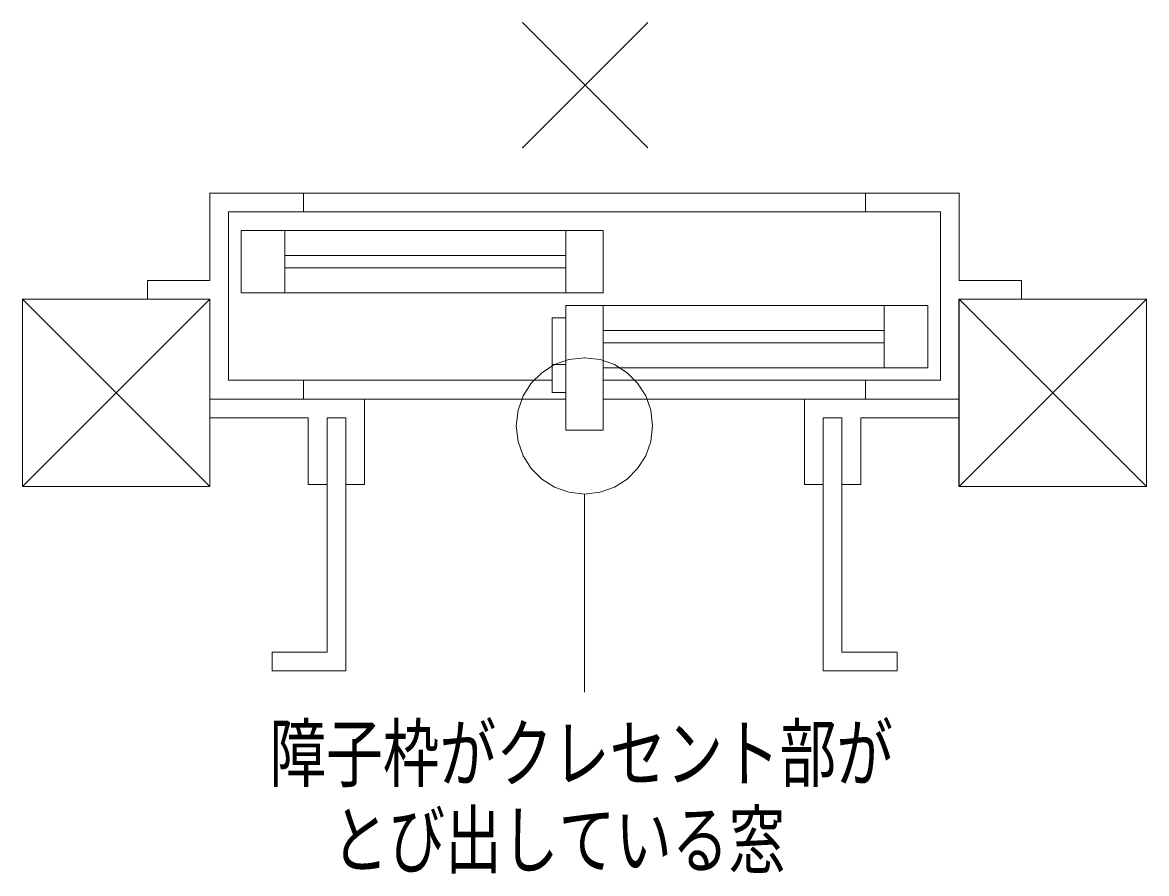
# Model space of a CAD drawing. Units: millimetres on the paper. Extents: x -305 to 305, y -152 to 152.
# Drawn here: x 8.35 to 47.31, y 81.21 to 110.71 of the extents above; entities that cross this region are included whole.
import ezdxf
from ezdxf.enums import TextEntityAlignment as Align

# ---------------------------------------------------------------- set-up
doc = ezdxf.new("R2010")
doc.units = ezdxf.units.MM
doc.layers.add('0-0_PV', color=7, linetype='Continuous', lineweight=9)
doc.styles.add('ＭＳ ゴシック', font='')
doc.styles.get('ＭＳ ゴシック').set_extended_font_data('MS Gothic')

msp = doc.modelspace()

# ---------------------------------------------------------------- linework, layer by layer
at = {"layer": '0-0_PV'}
for p, q in [((25.687, 106.379), (30.008, 110.701)), ((30.008, 106.379), (25.687, 110.701)), ((14.842, 104.8), (18.089, 104.8)), ((14.842, 101.77), (14.842, 104.8)), ((18.089, 104.151), (18.089, 104.8)), ((18.089, 104.8), (37.57, 104.8)), ((37.57, 104.8), (40.817, 104.8)), ((37.57, 104.8), (37.57, 104.151)), ((40.817, 104.8), (40.817, 101.77)), ((15.491, 104.151), (18.089, 104.151)), ((15.491, 98.307), (15.491, 104.151)), ((18.089, 104.151), (37.57, 104.151)), ((37.57, 104.151), (40.168, 104.151)), ((40.168, 104.151), (40.168, 98.307)), ((15.925, 101.337), (15.925, 103.502)), ((15.925, 103.502), (17.44, 103.502)), ((17.44, 103.502), (17.44, 102.636)), ((17.44, 103.502), (27.181, 103.502)), ((27.181, 103.502), (27.181, 102.636)), ((28.479, 103.502), (27.181, 103.502)), ((28.479, 101.337), (28.479, 103.502)), ((17.44, 102.636), (27.181, 102.636)), ((17.44, 102.636), (17.44, 102.203)), ((27.181, 102.636), (27.181, 102.203)), ((17.44, 102.203), (27.181, 102.203)), ((17.44, 102.203), (17.44, 101.337)), ((27.181, 102.203), (27.181, 101.337)), ((12.678, 101.77), (14.842, 101.77)), ((12.678, 101.121), (12.678, 101.77)), ((40.817, 101.77), (42.982, 101.77)), ((42.982, 101.77), (42.982, 101.121)), ((17.44, 101.337), (15.925, 101.337)), ((17.44, 101.337), (27.181, 101.337)), ((27.181, 101.337), (28.479, 101.337)), ((8.348, 101.121), (14.842, 101.121)), ((8.348, 94.627), (8.348, 101.121)), ((8.348, 101.121), (14.842, 94.627)), ((8.348, 94.627), (14.842, 101.121)), ((12.678, 101.121), (14.842, 101.121)), ((14.842, 101.121), (14.842, 97.657)), ((40.817, 101.121), (42.982, 101.121)), ((40.817, 101.121), (47.311, 94.627)), ((40.817, 94.627), (47.311, 101.121)), ((40.817, 97.657), (40.817, 101.121)), ((42.982, 101.121), (47.311, 101.121)), ((47.311, 101.121), (47.311, 94.627)), ((27.181, 100.904), (28.479, 100.904)), ((27.181, 100.471), (27.181, 100.904)), ((28.479, 100.904), (28.479, 100.038)), ((28.479, 100.904), (38.22, 100.904)), ((38.22, 100.904), (38.22, 100.038)), ((39.735, 100.904), (38.22, 100.904)), ((39.735, 98.74), (39.735, 100.904)), ((27.181, 100.471), (26.709, 100.471)), ((26.709, 100.471), (26.709, 98.854)), ((27.181, 98.854), (27.181, 100.471)), ((28.479, 100.038), (38.22, 100.038)), ((28.479, 100.038), (28.479, 99.605)), ((38.22, 100.038), (38.22, 99.605)), ((28.479, 99.605), (38.22, 99.605)), ((28.479, 99.605), (28.479, 98.74)), ((38.22, 99.605), (38.22, 98.74)), ((26.709, 98.854), (27.181, 98.854)), ((26.709, 98.854), (26.709, 98.307)), ((27.181, 97.88), (27.181, 98.854)), ((28.479, 98.74), (38.22, 98.74)), ((28.479, 98.74), (28.479, 98.307)), ((38.22, 98.74), (39.735, 98.74)), ((18.089, 98.307), (15.491, 98.307)), ((18.089, 97.657), (18.089, 98.307)), ((18.089, 98.307), (26.709, 98.307)), ((26.709, 98.307), (26.709, 97.88)), ((37.57, 98.307), (28.479, 98.307)), ((28.479, 98.307), (28.479, 97.657)), ((40.168, 98.307), (37.57, 98.307)), ((37.57, 98.307), (37.57, 97.657)), ((26.709, 97.88), (27.181, 97.88)), ((27.181, 97.657), (27.181, 97.88)), ((14.842, 97.657), (18.089, 97.657)), ((14.842, 97.657), (14.842, 97.008)), ((18.089, 97.657), (20.204, 97.657)), ((18.089, 97.657), (20.204, 97.657)), ((18.089, 97.657), (20.204, 97.657)), ((20.204, 97.657), (27.181, 97.657)), ((20.204, 97.657), (20.204, 94.693)), ((27.181, 96.575), (27.181, 97.657)), ((35.456, 97.657), (28.479, 97.657)), ((28.479, 97.657), (28.479, 96.575)), ((35.456, 97.657), (37.57, 97.657)), ((35.456, 97.657), (37.57, 97.657)), ((35.456, 97.657), (37.57, 97.657)), ((35.456, 94.693), (35.456, 97.657)), ((37.57, 97.657), (40.817, 97.657)), ((37.57, 97.657), (40.817, 97.657)), ((40.817, 94.627), (40.817, 97.657)), ((14.842, 97.008), (14.842, 94.627)), ((18.255, 97.008), (14.842, 97.008)), ((18.255, 94.693), (18.255, 97.008)), ((18.905, 97.008), (18.905, 94.693)), ((18.905, 97.008), (19.554, 97.008)), ((19.554, 97.008), (19.554, 94.693)), ((36.106, 97.008), (36.755, 97.008)), ((36.106, 94.693), (36.106, 97.008)), ((36.755, 94.693), (36.755, 97.008)), ((37.404, 97.008), (37.404, 94.693)), ((40.817, 97.008), (37.404, 97.008)), ((40.817, 94.627), (40.817, 97.008)), ((28.479, 96.575), (27.181, 96.575)), ((18.905, 94.693), (18.255, 94.693)), ((18.905, 94.693), (18.905, 88.884)), ((20.204, 94.693), (19.554, 94.693)), ((19.554, 94.693), (19.554, 88.234)), ((36.106, 94.693), (35.456, 94.693)), ((36.106, 88.234), (36.106, 94.693)), ((37.404, 94.693), (36.755, 94.693)), ((36.755, 88.884), (36.755, 94.693)), ((14.842, 94.627), (8.348, 94.627)), ((27.828, 94.366), (27.828, 87.496)), ((47.311, 94.627), (40.817, 94.627)), ((18.905, 88.884), (16.997, 88.884)), ((16.997, 88.884), (16.997, 88.234)), ((38.663, 88.884), (36.755, 88.884)), ((38.663, 88.234), (38.663, 88.884)), ((16.997, 88.234), (19.554, 88.234)), ((36.106, 88.234), (38.663, 88.234))]:
    msp.add_line(p, q, dxfattribs=at)
for points in [[(14.844, 94.626), (8.348, 94.626), (8.348, 101.122), (14.844, 101.122)], [(47.307, 94.626), (40.81, 94.626), (40.81, 101.122), (47.307, 101.122)]]:
    msp.add_lwpolyline(points, close=True, dxfattribs=at)
for points in [[(27.828, 99.091), (27.286, 99.028), (26.789, 98.851), (26.35, 98.572), (25.984, 98.206), (25.705, 97.767), (25.527, 97.27), (25.465, 96.729)], [(30.19, 96.729), (30.127, 97.27), (29.95, 97.767), (29.671, 98.206), (29.305, 98.572), (28.866, 98.851), (28.369, 99.028), (27.828, 99.091)], [(25.465, 96.729), (25.527, 96.187), (25.705, 95.69), (25.984, 95.251), (26.35, 94.885), (26.789, 94.606), (27.286, 94.428), (27.828, 94.366)], [(27.828, 94.366), (28.369, 94.428), (28.866, 94.606), (29.305, 94.885), (29.671, 95.251), (29.95, 95.69), (30.127, 96.187), (30.19, 96.729)]]:
    msp.add_lwpolyline(points, dxfattribs=at)
for centre, radius, start, end in [((25.687, 110.701), 0.0104, 45, 225), ((30.008, 110.701), 0.0104, 315, 135), ((25.687, 106.379), 0.0104, 135, 315), ((30.008, 106.379), 0.0104, 225, 45), ((14.842, 104.8), 0.0009, 90, 270), ((14.842, 104.8), 0.0009, 0, 180), ((18.089, 104.8), 0.0009, 0, 180), ((18.089, 104.8), 0.0009, 90, 270), ((18.089, 104.8), 0.0009, 270, 90), ((37.57, 104.8), 0.0009, 90, 270), ((37.57, 104.8), 0.0009, 0, 180), ((37.57, 104.8), 0.0009, 270, 90), ((40.817, 104.8), 0.0009, 0, 180), ((40.817, 104.8), 0.0009, 270, 90), ((15.491, 104.151), 0.0009, 90, 270), ((15.491, 104.151), 0.0009, 0, 180), ((18.089, 104.151), 0.0009, 90, 270), ((18.089, 104.151), 0.0009, 180, 0), ((18.089, 104.151), 0.0009, 270, 90), ((37.57, 104.151), 0.0009, 90, 270), ((37.57, 104.151), 0.0009, 180, 0), ((37.57, 104.151), 0.0009, 270, 90), ((40.168, 104.151), 0.0009, 0, 180), ((40.168, 104.151), 0.0009, 270, 90), ((15.925, 103.502), 0.0009, 0, 180), ((15.925, 103.502), 0.0009, 90, 270), ((17.44, 103.502), 0.0009, 0, 180), ((17.44, 103.502), 0.0009, 90, 270), ((17.44, 103.502), 0.0009, 270, 90), ((27.181, 103.502), 0.0009, 0, 180), ((27.181, 103.502), 0.0009, 90, 270), ((27.181, 103.502), 0.0009, 270, 90), ((28.479, 103.502), 0.0009, 0, 180), ((28.479, 103.502), 0.0009, 270, 90), ((17.44, 102.636), 0.0009, 90, 270), ((17.44, 102.636), 0.0009, 0, 180), ((17.44, 102.636), 0.0009, 180, 0), ((27.181, 102.636), 0.0009, 0, 180), ((27.181, 102.636), 0.0009, 180, 0), ((27.181, 102.636), 0.0009, 270, 90), ((17.44, 102.203), 0.0009, 90, 270), ((17.44, 102.203), 0.0009, 0, 180), ((17.44, 102.203), 0.0009, 180, 0), ((27.181, 102.203), 0.0009, 0, 180), ((27.181, 102.203), 0.0009, 180, 0), ((27.181, 102.203), 0.0009, 270, 90), ((12.678, 101.77), 0.0009, 90, 270), ((12.678, 101.77), 0.0009, 0, 180), ((14.842, 101.77), 0.0009, 180, 0), ((14.842, 101.77), 0.0009, 270, 90), ((40.817, 101.77), 0.0009, 90, 270), ((40.817, 101.77), 0.0009, 180, 0), ((42.982, 101.77), 0.0009, 0, 180), ((42.982, 101.77), 0.0009, 270, 90), ((15.925, 101.337), 0.0009, 90, 270), ((15.925, 101.337), 0.0009, 180, 0), ((17.44, 101.337), 0.0009, 90, 270), ((17.44, 101.337), 0.0009, 180, 0), ((17.44, 101.337), 0.0009, 270, 90), ((27.181, 101.337), 0.0009, 90, 270), ((27.181, 101.337), 0.0009, 180, 0), ((27.181, 101.337), 0.0009, 270, 90), ((28.479, 101.337), 0.0009, 180, 0), ((28.479, 101.337), 0.0009, 270, 90), ((8.348, 101.121), 0.0009, 90, 270), ((8.348, 101.121), 0.0009, 0, 180), ((8.348, 101.121), 0.0009, 45.0023, 225.0023), ((12.678, 101.121), 0.0009, 90, 270), ((12.678, 101.121), 0.0009, 180, 0), ((14.842, 101.121), 0.0009, 0, 180), ((14.842, 101.121), 0.0009, 314.9977, 134.9977), ((14.842, 101.121), 0.0009, 270, 90), ((14.842, 101.121), 0.0009, 270, 90), ((40.817, 101.121), 0.0009, 90, 270), ((40.817, 101.121), 0.0009, 45.0023, 225.0023), ((40.817, 101.121), 0.0009, 0, 180), ((42.982, 101.121), 0.0009, 90, 270), ((42.982, 101.121), 0.0009, 180, 0), ((42.982, 101.121), 0.0009, 270, 90), ((47.311, 101.121), 0.0009, 0, 180), ((47.311, 101.121), 0.0009, 314.9977, 134.9977), ((47.311, 101.121), 0.0009, 270, 90), ((27.181, 100.904), 0.0009, 90, 270), ((27.181, 100.904), 0.0009, 0, 180), ((28.479, 100.904), 0.0009, 0, 180), ((28.479, 100.904), 0.0009, 90, 270), ((28.479, 100.904), 0.0009, 270, 90), ((38.22, 100.904), 0.0009, 0, 180), ((38.22, 100.904), 0.0009, 90, 270), ((38.22, 100.904), 0.0009, 270, 90), ((39.735, 100.904), 0.0009, 0, 180), ((39.735, 100.904), 0.0009, 270, 90), ((26.709, 100.471), 0.0009, 90, 270), ((26.709, 100.471), 0.0009, 0, 180), ((27.181, 100.471), 0.0009, 0, 180), ((27.181, 100.471), 0.0009, 180, 0), ((27.181, 100.471), 0.0009, 270, 90), ((28.479, 100.038), 0.0009, 90, 270), ((28.479, 100.038), 0.0009, 0, 180), ((28.479, 100.038), 0.0009, 180, 0), ((38.22, 100.038), 0.0009, 0, 180), ((38.22, 100.038), 0.0009, 180, 0), ((38.22, 100.038), 0.0009, 270, 90), ((28.479, 99.605), 0.0009, 90, 270), ((28.479, 99.605), 0.0009, 0, 180), ((28.479, 99.605), 0.0009, 180, 0), ((38.22, 99.605), 0.0009, 0, 180), ((38.22, 99.605), 0.0009, 180, 0), ((38.22, 99.605), 0.0009, 270, 90), ((27.828, 99.091), 0.0034, 83.426, 263.426), ((27.828, 99.091), 0.0034, 276.571, 96.571), ((26.709, 98.854), 0.0009, 90, 270), ((26.709, 98.854), 0.0009, 0, 180), ((26.709, 98.854), 0.0009, 180, 0), ((27.181, 98.854), 0.0009, 0, 180), ((27.181, 98.854), 0.0009, 180, 0), ((27.181, 98.854), 0.0009, 270, 90), ((28.479, 98.74), 0.0009, 90, 270), ((28.479, 98.74), 0.0009, 0, 180), ((28.479, 98.74), 0.0009, 180, 0), ((38.22, 98.74), 0.0009, 90, 270), ((38.22, 98.74), 0.0009, 180, 0), ((38.22, 98.74), 0.0009, 270, 90), ((39.735, 98.74), 0.0009, 180, 0), ((39.735, 98.74), 0.0009, 270, 90), ((15.491, 98.307), 0.0009, 90, 270), ((15.491, 98.307), 0.0009, 180, 0), ((18.089, 98.307), 0.0009, 0, 180), ((18.089, 98.307), 0.0009, 90, 270), ((18.089, 98.307), 0.0009, 270, 90), ((26.709, 98.307), 0.0009, 0, 180), ((26.709, 98.307), 0.0009, 180, 0), ((26.709, 98.307), 0.0009, 270, 90), ((28.479, 98.307), 0.0009, 90, 270), ((28.479, 98.307), 0.0009, 0, 180), ((28.479, 98.307), 0.0009, 180, 0), ((37.57, 98.307), 0.0009, 90, 270), ((37.57, 98.307), 0.0009, 0, 180), ((37.57, 98.307), 0.0009, 270, 90), ((40.168, 98.307), 0.0009, 180, 0), ((40.168, 98.307), 0.0009, 270, 90), ((26.709, 97.88), 0.0009, 90, 270), ((26.709, 97.88), 0.0009, 180, 0), ((27.181, 97.88), 0.0009, 0, 180), ((27.181, 97.88), 0.0009, 180, 0), ((27.181, 97.88), 0.0009, 270, 90), ((14.842, 97.657), 0.0009, 90, 270), ((14.842, 97.657), 0.0009, 0, 180), ((14.842, 97.657), 0.0009, 180, 0), ((18.089, 97.657), 0.0009, 90, 270), ((18.089, 97.657), 0.0009, 90, 270), ((18.089, 97.657), 0.0009, 90, 270), ((18.089, 97.657), 0.0009, 180, 0), ((18.089, 97.657), 0.0009, 270, 90), ((20.204, 97.657), 0.0009, 90, 270), ((20.204, 97.657), 0.0009, 0, 180), ((20.204, 97.657), 0.0009, 270, 90), ((20.204, 97.657), 0.0009, 270, 90), ((20.204, 97.657), 0.0009, 270, 90), ((27.181, 97.657), 0.0009, 0, 180), ((27.181, 97.657), 0.0009, 180, 0), ((27.181, 97.657), 0.0009, 270, 90), ((28.479, 97.657), 0.0009, 90, 270), ((28.479, 97.657), 0.0009, 0, 180), ((28.479, 97.657), 0.0009, 180, 0), ((35.456, 97.657), 0.0009, 90, 270), ((35.456, 97.657), 0.0009, 90, 270), ((35.456, 97.657), 0.0009, 90, 270), ((35.456, 97.657), 0.0009, 0, 180), ((35.456, 97.657), 0.0009, 270, 90), ((37.57, 97.657), 0.0009, 90, 270), ((37.57, 97.657), 0.0009, 90, 270), ((37.57, 97.657), 0.0009, 180, 0), ((37.57, 97.657), 0.0009, 270, 90), ((37.57, 97.657), 0.0009, 270, 90), ((37.57, 97.657), 0.0009, 270, 90), ((40.817, 97.657), 0.0009, 0, 180), ((40.817, 97.657), 0.0009, 180, 0), ((40.817, 97.657), 0.0009, 270, 90), ((40.817, 97.657), 0.0009, 270, 90), ((14.842, 97.008), 0.0009, 0, 180), ((14.842, 97.008), 0.0009, 90, 270), ((14.842, 97.008), 0.0009, 180, 0), ((18.255, 97.008), 0.0009, 0, 180), ((18.255, 97.008), 0.0009, 270, 90), ((18.905, 97.008), 0.0009, 0, 180), ((18.905, 97.008), 0.0009, 90, 270), ((19.554, 97.008), 0.0009, 0, 180), ((19.554, 97.008), 0.0009, 270, 90), ((25.465, 96.729), 0.0034, 6.5705, 186.5705), ((25.465, 96.729), 0.0034, 173.4272, 353.4271), ((30.19, 96.729), 0.0034, 353.4297, 173.4297), ((30.19, 96.729), 0.0034, 186.5726, 6.5726), ((36.106, 97.008), 0.0009, 90, 270), ((36.106, 97.008), 0.0009, 0, 180), ((36.755, 97.008), 0.0009, 0, 180), ((36.755, 97.008), 0.0009, 270, 90), ((37.404, 97.008), 0.0009, 0, 180), ((37.404, 97.008), 0.0009, 90, 270), ((40.817, 97.008), 0.0009, 0, 180), ((40.817, 97.008), 0.0009, 270, 90), ((27.181, 96.575), 0.0009, 90, 270), ((27.181, 96.575), 0.0009, 180, 0), ((28.479, 96.575), 0.0009, 180, 0), ((28.479, 96.575), 0.0009, 270, 90), ((18.255, 94.693), 0.0009, 90, 270), ((18.255, 94.693), 0.0009, 180, 0), ((18.905, 94.693), 0.0009, 0, 180), ((18.905, 94.693), 0.0009, 180, 0), ((18.905, 94.693), 0.0009, 270, 90), ((19.554, 94.693), 0.0009, 90, 270), ((19.554, 94.693), 0.0009, 0, 180), ((19.554, 94.693), 0.0009, 180, 0), ((20.204, 94.693), 0.0009, 180, 0), ((20.204, 94.693), 0.0009, 270, 90), ((35.456, 94.693), 0.0009, 90, 270), ((35.456, 94.693), 0.0009, 180, 0), ((36.106, 94.693), 0.0009, 0, 180), ((36.106, 94.693), 0.0009, 180, 0), ((36.106, 94.693), 0.0009, 270, 90), ((36.755, 94.693), 0.0009, 90, 270), ((36.755, 94.693), 0.0009, 0, 180), ((36.755, 94.693), 0.0009, 180, 0), ((37.404, 94.693), 0.0009, 180, 0), ((37.404, 94.693), 0.0009, 270, 90), ((8.348, 94.627), 0.0009, 90, 270), ((8.348, 94.627), 0.0009, 134.9977, 314.9977), ((8.348, 94.627), 0.0009, 180, 0), ((14.842, 94.627), 0.0009, 225.0023, 45.0023), ((14.842, 94.627), 0.0009, 180, 0), ((14.842, 94.627), 0.0009, 270, 90), ((27.828, 94.366), 0.0034, 96.5742, 276.5742), ((27.828, 94.366), 0.0009, 0, 180), ((27.828, 94.366), 0.0034, 263.4289, 83.4289), ((40.817, 94.627), 0.0009, 90, 270), ((40.817, 94.627), 0.0009, 134.9977, 314.9977), ((40.817, 94.627), 0.0009, 180, 0), ((40.817, 94.627), 0.0009, 180, 0), ((47.311, 94.627), 0.0009, 225.0023, 45.0023), ((47.311, 94.627), 0.0009, 180, 0), ((47.311, 94.627), 0.0009, 270, 90), ((16.997, 88.884), 0.0009, 90, 270), ((16.997, 88.884), 0.0009, 0, 180), ((18.905, 88.884), 0.0009, 180, 0), ((18.905, 88.884), 0.0009, 270, 90), ((36.755, 88.884), 0.0009, 90, 270), ((36.755, 88.884), 0.0009, 180, 0), ((38.663, 88.884), 0.0009, 0, 180), ((38.663, 88.884), 0.0009, 270, 90), ((16.997, 88.234), 0.0009, 90, 270), ((16.997, 88.234), 0.0009, 180, 0), ((19.554, 88.234), 0.0009, 180, 0), ((19.554, 88.234), 0.0009, 270, 90), ((36.106, 88.234), 0.0009, 90, 270), ((36.106, 88.234), 0.0009, 180, 0), ((38.663, 88.234), 0.0009, 180, 0), ((38.663, 88.234), 0.0009, 270, 90), ((27.828, 87.496), 0.0009, 180, 0)]:
    msp.add_arc(centre, radius, start, end, dxfattribs=at)

# ---------------------------------------------------------------- texts
at = {"layer": '0-0_PV', "style": 'ＭＳ ゴシック', "width": 0.75}
for s, p in [('障子枠がクレセント部が', (16.908, 83.841)), ('\u3000とび出している窓', (17.103, 80.844))]:
    msp.add_text(s, height=1.921, dxfattribs=at).set_placement(p, align=Align.BOTTOM_LEFT)

doc.saveas('drawing.dxf')
